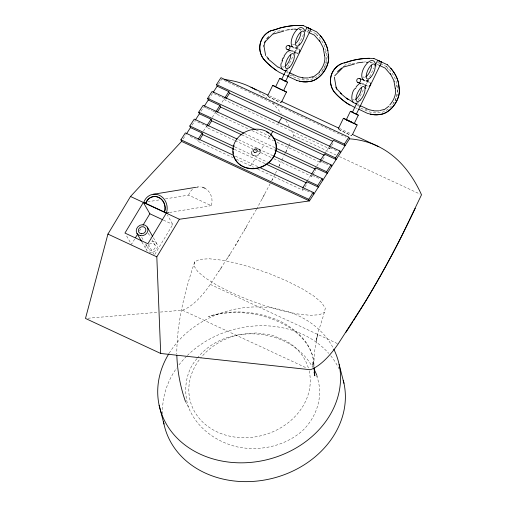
<?xml version="1.0" encoding="UTF-8"?>
<svg xmlns="http://www.w3.org/2000/svg" width="507" height="507" viewBox="0 0 507 507"><rect width="100%" height="100%" fill="white"/><g stroke="black" fill="none" stroke-linecap="round" stroke-linejoin="round"><path stroke-width="0.38" stroke-dasharray="2.54 1.9" d="M313.903 363.703C312.616 343.562 296.12 328.98 279.04 320.697C257.556 311.349 233.049 309.137 210.481 315.798L208.478 316.71L210.481 315.861C238.499 308.49 269.49 313.649 293.382 330.114C304.2 338.72 314.397 351.034 313.567 365.585L314.847 349.817L317.591 334.354L315.956 341.534C318.104 330.152 322.889 319.461 325.31 308.193L321.615 302.597L313.694 295.949L302.083 288.686L287.583 281.315L271.182 274.331L253.994 268.216L237.187 263.387L221.908 260.161L209.207 258.773L199.935 259.311L194.739 261.739C184.763 291.424 176.867 322.408 176.785 353.899M194.739 261.739L193.966 265.883L197.66 271.479L205.582 278.128L217.192 285.39L231.693 292.761L248.094 299.745L265.288 305.86L282.088 310.69L297.368 313.915L310.069 315.303L319.34 314.765L324.537 312.337M327.427 56.043L324.315 68.603L321.254 70.936M397.944 89.701L395.016 101.52L393.178 102.915M288.515 146.396L285.536 152.683M288.832 145.699L290.758 141.523M293.008 136.649L293.648 135.255A497.487 192.882 -65 0 0 290.638 129.006M286.867 149.901L285.422 152.949M281.917 160.25L283.882 156.143M285.207 153.38L284.541 154.774L285.124 153.558M278.983 166.258L279.832 164.502M287.577 67.279L293.452 55.193M295.182 51.638L295.873 50.218M298.572 44.673L303.623 34.28M358.272 100.196L363.804 88.82M369.603 76.899L373.989 67.894M275.447 173.356L277.05 170.111M278.793 166.607L281.265 161.619M271.847 180.435L272.512 179.117M271.79 180.524L274.477 175.289M264.743 194.023L262.087 199.023M270.237 183.578L256.929 208.459M256.555 209.131L232.878 249.659L210.291 284.402A64.44 24.982 -65 0 1 182.444 310.195L158.792 312.204M246.668 226.616L243.848 231.414M238.607 240.242L235.413 245.489M134.666 239.063L131.465 244.38L126.104 235.052M139.463 231.078L141.06 228.416M154.819 254.406L172.811 224.468L167.449 215.139M230.292 253.779L227.092 258.868M183.204 138.886L186.037 134.494M192.109 125.083L194.935 120.691M201.006 111.28L203.833 106.888M208.688 99.359L212.731 93.085L224.405 98.523L221.166 103.542M218.397 84.301L221.629 79.282L345.926 137.156M203.37 131.142L206.609 126.123L195.626 121.008M212.268 117.339L215.507 112.32L216.172 113.929L249.108 129.266M233.454 157.867L198.376 141.535L199.188 140.281M234.481 140.401L207.274 127.732L208.085 126.477M216.172 113.929L216.983 112.674M250.642 165.865L255.091 158.97M259.54 152.068L263.989 145.167M268.437 138.265L270.054 135.756M221.521 267.519L218.726 271.815M307.084 181.062L311.133 174.788L320.056 178.946M316.793 166.004L320.031 160.985L324.835 163.229M324.886 153.463L328.929 147.188L337.852 151.34M257.797 169.199L302.901 190.201L304.517 187.691M304.922 187.064L307.35 183.3M273.856 158.735L311.799 176.398L312.61 175.143M313.009 174.516L315.842 170.124M277.025 142.264L320.697 162.595L322.313 160.085M322.718 159.458L325.145 155.693M224.626 99.055L225.07 100.133L329.594 148.798L331.21 146.289M331.616 145.661L334.043 141.897M196.944 358.664C185.347 371.739 183.16 391.062 188.515 407.343C196.843 428.257 216.635 442.275 238.176 447.104C260.655 451.319 284.858 446.116 302.286 430.918C316.355 417.572 323.637 396.766 317.357 377.937M197.445 358.062C225.666 321.983 290.72 327.091 312.648 367.404M273.78 33.037L275.402 31.396L280.853 30.712M344.475 65.954L346.097 64.313L351.547 63.622M285.168 30.769L286.677 30.496M355.87 63.686L357.378 63.413M196.45 187.216L197.996 186.963M147.607 201.805L159.978 199.783M165.396 198.896L188.598 195.106L211.248 205.652A13.556 12.079 80.7 0 0 205.956 188.915M169.484 212.477L211.248 205.652M281.626 30.61L286.297 30.021M294.085 29.038L295.638 28.842M352.327 63.527L357.777 62.836M364.001 62.05L365.56 61.854M87.85 318.244L158.007 312.274M294.168 29.469L295.606 29.412M299.263 29.324L302.102 29.406M369.958 62.241L372.797 62.323M290.967 50.092L293.084 50.618M361.668 83.009L363.785 83.535M290.606 50.776L293.414 51.809M362.004 83.953L364.108 84.726M267.93 96.419L281.151 102.896L267.417 96.26M338.625 129.336L351.852 135.813L338.112 129.177M307.648 29.824L309.055 30.477M309.758 30.807L316.095 33.754L317.16 35.845M377.645 62.412L379.756 63.394M380.459 63.724L386.797 66.671L388.21 69.459M306.868 31.63L308.231 32.264M376.885 64.224L378.932 65.181A1.977 0.767 -65 0 1 379.318 62.602M286.759 71.436L288.179 72.095M357.454 104.353L358.874 105.012M286.677 72.425L288.084 73.078M291.595 74.713L293.699 75.695M357.372 105.342L360.185 106.647M365.103 108.942L367.207 109.924M289.491 74.89L297.476 78.604A32.809 15.33 37.8 0 0 309.086 79.631A16.756 10.501 -56.1 0 0 322.503 70.904A16.756 10.501 -56.1 0 0 326.476 54.997A32.917 23.151 30.2 0 0 315.5 33.462M360.857 108.111L368.177 111.521A32.809 15.33 37.8 0 0 379.781 112.548A16.756 10.501 -56.1 0 0 393.204 103.821A16.756 10.501 -56.1 0 0 397.177 87.914A32.917 23.151 30.2 0 0 386.195 66.379M285.276 75.106L287.298 76.05M355.299 107.706L357.321 108.65M269.528 95.855L280.244 100.842M339.532 128.448L351.674 134.102M293.648 135.255L335.799 154.876M339.367 156.543L420.088 194.124M256.029 129.893L270.313 136.541M204.524 107.205L206.583 108.168M207.268 108.485L212.072 110.722M212.763 111.046L214.822 112.003M325.519 163.546L328.954 165.143M251.966 130.597L273.444 140.597M244.437 133.468L275.149 147.765M241.795 134.83L274.724 150.167M238.556 139.704L272.848 155.668M235.197 140.731L253.094 149.064M253.811 149.4L255.959 150.402M256.675 150.731L270.992 157.398M234.823 146.935L267.683 162.234M234.329 149.299L265.11 163.634M235.375 156.162L258.234 166.809M190.157 136.408L197.027 139.609M306.355 190.512L302.235 188.591L302.901 190.201M307.039 190.828L311.843 193.066M236.319 159.204L253.5 167.202M163.488 220.12L172.811 224.468M210.291 284.402L337.44 343.6M182.444 310.195L306.735 368.063M153.361 237.688L156.79 243.645M148.215 233.15L150.503 237.124M152.024 239.773L155.066 245.071A3.847 3.422 -29.9 0 1 151.2 250.325A3.847 3.422 -29.9 0 1 148.627 244.982A3.847 3.422 -29.9 0 1 155.066 245.071M148.291 244.406L154.033 254.406M141.719 237.251L143.627 240.565M145.528 243.873L148.196 248.512M141.903 241.991L146.472 249.938M185.467 401.512L188.515 407.343M395.999 84.783L398.128 88.959M324.949 51.169L327.072 55.345M328.929 147.188L329.594 148.798M320.031 160.985L320.697 162.595M311.133 174.788L311.799 176.398M259.895 150.541L260.104 151.048M251.643 153.051L251.852 153.551M206.609 126.123L207.274 127.732M197.711 139.926L198.376 141.535M313.18 366.859L312.192 362.366L313.066 366.834M313.909 363.773L314.017 366.91M258.785 91.723A497.487 192.882 -65 0 1 266.72 97.712M272.183 102.826A497.487 192.882 -65 0 1 281.239 113.593M285.916 120.596A497.487 192.882 -65 0 1 289.237 126.344M151.758 241.262A6.046 5.374 -29.9 0 1 157.278 247.796A6.046 5.374 -29.9 0 1 148.576 251.802M147.379 251.016A6.046 5.374 -29.9 0 1 146.599 244.406M188.598 195.106A13.556 12.079 80.7 0 1 193.294 188.8M196.45 187.292A13.556 12.079 80.7 0 1 201.159 186.994M257.195 148.532A4.316 3.752 -22.5 0 1 259.914 153.355A4.316 3.752 -22.5 0 1 254.077 155.883A4.316 3.752 -22.5 0 1 252.372 150.617M254.793 148.171A4.316 3.752 -22.5 0 1 259.977 151.859A4.316 3.752 -22.5 0 1 253.868 155.376A4.316 3.752 -22.5 0 1 252.86 149.28M169.18 353.202A92.293 76.925 -14.4 0 1 254.07 306.944A92.293 76.925 -14.4 0 1 333.397 348.429M162.646 414.067A92.293 76.925 -14.4 0 1 176.639 368.063M178.984 364.882A92.293 76.925 -14.4 0 1 186.734 356.104M187.298 355.546A92.293 76.925 -14.4 0 1 328.739 353.392M330.735 355.749A92.293 76.925 -14.4 0 1 338.929 368.64M309.131 370.82A61.664 51.955 -16.2 0 1 309.587 373.013A60.916 51.327 -16.2 0 1 258.671 436.261A61.759 52.037 -16.2 0 1 189.51 397.653A60.916 51.327 -16.2 0 1 200.151 358.645M308.345 367.911A61.664 51.955 -16.2 0 0 285.536 340.622L271.657 335.07L256.263 332.953L240.419 334.411A60.916 51.327 -16.2 0 0 200.639 358.031M295.847 51.391A2.129 1.965 -68.4 0 1 296.76 49.464M307.996 31.852A1.977 0.767 -65 0 1 308.624 29.685M298.991 29.419A8.22 3.188 -65 0 1 300.885 31.092M294.96 44.039A8.22 3.188 -65 0 1 292.381 43.862M284.807 66.569A8.22 3.188 -65 0 1 282.228 66.392M289.719 52.012A8.22 3.188 -65 0 1 290.365 52.582M369.445 82.172A2.129 1.965 -68.4 0 1 369.869 82.464M368.101 86.171A2.129 1.965 -68.4 0 1 367.613 86.013M366.542 84.301A2.129 1.965 -68.4 0 1 367.455 82.381M364.603 77.413A8.22 3.188 -65 0 1 363.075 76.779M370.566 62.399A8.22 3.188 -65 0 1 371.213 62.969M354.45 99.942A8.22 3.188 -65 0 1 352.929 99.309M360.42 84.929A8.22 3.188 -65 0 1 361.066 85.499"/><path stroke-width="0.76" d="M342.694 63.419L342.7 63.28A18.651 18.436 61.7 0 0 334.176 91.843L336.401 94.334A33.95 15.869 37.8 0 0 346.965 103.238L354.621 107.389M275.098 29.729L279.604 28.119A34.197 15.248 -12.8 0 1 298.585 25.382L303.186 25.553L316.666 31.846L320.132 35.433A34.299 24.127 30.2 0 1 327.896 50.656M345.793 62.646L350.305 61.087A34.299 15.292 -12.8 0 1 364.039 58.584M281.353 62.792C279.496 66.69 283.083 72.78 287.494 69.827M263.805 46.175L265.37 40.94M233.233 155.167L185.372 132.885L180.923 139.786L181.588 141.396L130.527 196.482L107.928 234.088L85.487 318.447L160.7 353.468L310.309 369.73A64.44 24.982 -65 0 0 338.156 343.936L365.154 301.995A405.226 157.113 -65 0 0 398.717 241.947L408.984 221.382M281.993 60.479L282.938 58.102M415.271 208.282L409.491 220.33M267.747 95.582L272.728 85.36L275.434 86.558M283.85 90.652L286.442 92.033L275.605 86.798L279.706 78.382L282.177 79.504M282.887 79.992L281.696 79.371L286.189 70.118M305.309 30.819L306.995 27.353L310.911 29.26M284.402 80.727L285.612 81.278L310.911 29.273L306.995 27.365M281.049 89.53L283.521 90.652L287.621 82.235L284.231 80.493M281.486 102.218L286.442 92.033M338.442 128.499L343.423 118.277L351.845 122.301M349.697 121.458L346.3 119.715L350.4 111.299L351.966 111.99M356.541 103.745L352.397 112.275L354.082 113.156M367.245 81.747L367.917 80.366M375.668 64.427L377.696 60.27L381.613 62.177L356.313 114.195L354.602 113.41M356.827 114.354L358.316 115.152L354.222 123.569L350.736 121.965M352.511 134.456L357.137 124.95L354.551 123.569M354.818 88.744C350.92 92.508 349.678 106.312 358.196 102.744M135.464 237.732L137.46 234.405M143.063 225.089L149.857 213.777L143.348 202.451L124.95 233.055L147.905 243.74L166.302 213.136M160.7 353.468L156.815 256.853L179.415 219.246L309.454 200.924L349.494 138.817L348.829 137.207L220.963 77.679L216.514 84.574L217.18 86.184L228.853 91.621L229.519 93.231L332.611 141.225M233.613 148.969L202.825 134.634L202.16 133.024L190.486 127.593L189.821 125.983L194.27 119.082L237.13 139.038M241.795 134.83L211.723 120.831L211.058 119.221L199.384 113.79L198.719 112.18L203.168 105.279L255.313 129.558M324.429 155.364L220.621 107.034L219.956 105.424L208.282 99.987L207.617 98.377L212.065 91.475L339.931 151.01L340.596 152.62M186.443 133.867L190.486 127.593M195.341 120.064L199.384 113.79M204.239 106.261L208.282 99.987M213.136 92.458L217.18 86.184M198.117 139.298L202.16 133.024M207.014 125.495L211.058 119.221M215.912 111.698L219.956 105.424M224.81 97.895L228.853 91.621M199.593 139.653L202.825 134.634M208.491 125.85L211.723 120.831M217.389 112.047L220.621 107.034M225.881 98.878L229.519 93.231M270.459 135.128L272.886 131.364M278.14 123.207L281.784 117.561M302.635 187.964L306.684 181.69L318.352 187.127L317.686 185.518L268.399 162.57M311.532 174.161L315.582 167.887L327.249 173.324L326.584 171.715L275.865 148.101M320.43 160.358L324.48 154.09L336.147 159.521L335.482 157.911L207.617 98.377M329.335 146.561L333.378 140.287L345.045 145.718L344.38 144.108L216.514 84.574M181.588 141.396L309.454 200.924L308.788 199.314L313.237 192.419L259.66 167.475M317.686 185.518L322.135 178.616L273.558 155.998M326.584 171.715L331.033 164.813L273.172 137.872M335.482 157.911L339.931 151.01M344.38 144.108L348.829 137.207M352.84 321.692L345.926 332.345M353.442 320.76L360.724 309.156A411.114 159.394 -65 0 0 402.64 234.158L421.513 194.789A497.487 192.882 -65 0 0 349.494 138.817M287.608 82.254L279.687 78.401M346.3 119.715L348.791 120.812M358.303 115.171L350.388 111.318M357.137 124.95L343.397 118.315M284.123 55.827L286.886 52.177L289.972 50.231M319.08 72.038C322.699 67.767 325.076 63.064 324.905 57.399L323.276 48.317M389.775 104.955C393.4 100.684 395.777 95.981 395.599 90.316L393.977 81.234M356.168 86.722L358.969 83.972L360.667 83.148M266.809 38.697L268.685 36.719M337.504 71.614L341.591 68.046M264.584 42.341L273.235 33.582M334.74 75.803L343.936 66.499M312.68 77.463L319.416 72.33M383.989 109.911L388.888 106.185M298.021 47.043L295.321 48M368.716 79.96L366.022 80.917M312.901 76.696L308.928 77.66M383.596 109.613L379.629 110.577M274.477 29.881L271.999 30.502L279.604 28.17A34.299 15.292 -12.8 0 1 293.338 25.667M273.362 33.988L283.679 31.13M343.321 63.071L350.299 61.03A34.197 15.248 -12.8 0 1 369.286 58.299L373.938 58.514M343.936 63.109L345.172 62.798M344.063 66.905L354.374 64.047M153.139 194.295L195.677 187.343M166.391 212.984A13.556 12.079 80.7 0 0 159.382 195.265A13.556 12.079 80.7 0 0 143.741 202.439L166.391 212.984L168.711 212.604M287.076 29.919L289.415 29.628M290.967 29.431L293.306 29.133M357.777 62.836L363.227 62.152M349.893 105.19L346.934 103.257A33.868 15.831 37.8 0 1 336.394 94.372L334.157 91.862A18.702 18.486 61.7 0 1 342.7 63.223M295.606 29.412L297.051 29.355M366.308 62.329L367.752 62.272M302.571 77.97L308.11 77.945M374.065 110.881L378.805 110.862M288.483 76.272A1.977 0.767 -65 0 1 288.23 76.386L287.976 76.361A1.977 0.767 -65 0 1 287.723 75.987M358.924 109.303L367.493 113.384L370.363 114.132A33.95 15.869 37.8 0 0 379.661 114.474L382.088 114.151A18.651 11.686 -56.1 0 0 399.37 89.669L398.597 83.573A34.299 24.127 30.2 0 0 390.834 68.35L387.329 64.725M303.243 25.597L298.642 25.426A34.299 15.292 -12.8 0 0 294.016 25.616M287.742 75.663A1.977 0.767 -65 0 0 288.014 76.38L296.868 80.474M303.04 77.837L298.167 76.747L289.636 72.774M373.741 110.748L368.862 109.664L360.338 105.69M296.791 80.467L299.669 81.215A33.95 15.869 37.8 0 0 308.966 81.557L311.387 81.234A18.651 11.686 -56.1 0 0 328.675 56.752L327.845 50.573A34.197 24.057 30.2 0 0 320.101 35.401M293.648 47.766L294.155 47.918M364.856 80.835C354.418 76.018 373.475 48.97 375.921 66.119M288.914 45.636A2.129 1.958 -69.8 0 1 289.079 49.274A2.129 1.958 -69.8 0 1 286.03 47.772A2.129 1.958 -69.8 0 1 288.914 45.636L293.128 47.189M295.936 48.222L298.046 48.995M287.101 49.483L290.606 50.776M294.111 52.069L296.215 52.842M359.615 78.553A2.129 1.958 -69.8 0 1 359.78 82.191A2.129 1.958 -69.8 0 1 356.725 80.689A2.129 1.958 -69.8 0 1 359.615 78.553L363.823 80.106M366.637 81.139L368.741 81.912M357.796 82.4L361.301 83.693M364.812 84.98L366.91 85.759M381.613 62.19L377.69 60.282M281.696 79.358L282.095 79.529M373.887 58.47L387.361 64.763M308.915 32.581L314.365 35.116L319.702 41.301M379.61 65.498L385.06 68.033L390.396 74.218M282.494 69.446L278.451 67.076M284.623 70.441L286.049 71.1M353.189 102.363L346.515 98.079M355.325 103.358L356.744 104.017M284.598 74.789L279.199 72.273L276.239 70.34A33.868 15.831 37.8 0 1 265.7 61.455L263.463 58.945A18.702 18.486 61.7 0 1 272.005 30.312A18.651 18.436 61.7 0 0 263.482 58.926L265.706 61.417A33.95 15.869 37.8 0 0 276.271 70.321M250.959 87.21L268.102 95.189M280.96 101.178L338.822 128.119M352.39 134.437L378.824 146.738M198.719 112.18L243.721 133.132M275.44 150.497L315.531 169.167M189.821 125.983L234.107 146.605M265.826 163.97L306.634 182.964M180.923 139.786L308.788 199.314M130.527 196.482L179.415 219.246M149.857 213.777L162.772 219.791M107.928 234.088L156.815 256.853M283.083 80.144L284.123 80.651M349.456 121.059L351.262 121.934M280.384 89.289L272.703 85.398M284.421 80.645L285.618 81.266M340.241 93.066L348.119 99.676M267.728 58.622L278.026 67.266M341.553 93.89L337.351 89.511L335.926 87.147M266.657 56.594L268.577 58.749M292.349 46.72C287.279 40.737 300.1 18.803 305.144 31.472M293.946 51.372L294.998 54.002M147.271 227.092L152.601 236.363M136.953 233.385L141.523 241.332M316.742 374.965L313.643 368.164M390.333 73.635L394.231 81.297M319.283 40.021L323.884 49.078M364.977 84.682L365.648 86.463M331.033 164.813L331.698 166.423M322.135 178.616L322.801 180.226M313.237 192.419L313.903 194.023M185.467 401.512C180.321 386.74 177.355 371.054 176.835 355.401M339.126 364.482L343.968 383.298M159.135 405.251L163.97 424.067M316.894 375.706L317.205 377.195M314.08 372.049L314.803 375.769L314.042 367.695M334.335 77.108L336.477 89.251M263.906 45.712L265.643 55.58M395.207 88.041L395.264 88.37M328.2 54.243L328.618 56.67A18.702 11.718 -56.1 0 1 311.285 81.215L308.852 81.545A33.868 15.831 37.8 0 1 299.574 81.202M324.512 55.124L324.569 55.453M365.693 86.919L365.775 88.655M223.993 79.498A497.487 192.882 -65 0 1 256.225 90.107M202.413 187.26A13.556 12.079 80.7 0 1 205.398 188.553M270.402 134.482A21.978 19.089 -22.5 0 1 264.946 165.428A21.978 19.089 -22.5 0 1 233.714 155.617M233.29 153.507A21.978 19.089 -22.5 0 1 233.131 151.34M233.176 149.895A21.978 19.089 -22.5 0 1 233.347 148.431M233.632 146.967A21.978 19.089 -22.5 0 1 234.038 145.528M266.707 131.997A21.978 19.089 -22.5 0 1 268.647 133.138M333.745 349.127A92.293 76.925 -14.4 0 1 244.159 462.79A92.293 76.925 -14.4 0 1 168.768 353.873M343.252 380.307A92.293 76.925 -14.4 0 1 270.459 478.836A92.293 76.925 -14.4 0 1 163.527 421.799M299.174 49.547A2.129 1.965 -68.4 0 1 299.504 49.946M299.726 50.434A2.129 1.965 -68.4 0 1 298.902 52.886M297.92 53.273A2.129 1.965 -68.4 0 1 296.918 53.096M289.421 72.767A1.977 0.767 -65 0 0 289.167 72.881A1.977 0.767 -65 0 1 289.383 72.748M310.145 29.089A1.977 0.767 -65 0 0 310.056 28.829L309.91 28.677A1.977 0.767 -65 0 0 309.454 28.753M288.445 76.253A1.977 0.767 -65 0 1 288.191 76.367M300.949 32.537A8.22 3.188 -65 0 1 296.113 43.108M290.803 55.067A8.22 3.188 -65 0 1 285.961 65.637M282.031 62.165A8.22 3.188 -65 0 1 282.564 60.244M283.35 58.267A8.22 3.188 -65 0 1 284.338 56.372M370.205 82.863A2.129 1.965 -68.4 0 1 370.421 83.351M370.516 83.883A2.129 1.965 -68.4 0 1 369.128 86.063M359.59 106.033A1.977 0.767 -65 0 1 360.585 106.064M380.839 62.006A1.977 0.767 -65 0 0 380.757 61.746L380.605 61.594A1.977 0.767 -65 0 0 380.402 61.569M370.268 114.119A33.868 15.831 37.8 0 0 379.547 114.462L381.986 114.132A18.702 11.718 -56.1 0 0 399.32 89.587L398.54 83.49A34.197 24.057 30.2 0 0 390.802 68.318M364.71 58.533A34.299 15.292 -12.8 0 1 369.343 58.343M371.65 65.454A8.22 3.188 -65 0 1 365.655 76.956M361.497 87.984A8.22 3.188 -65 0 1 355.508 99.486M355.394 88.7A8.22 3.188 -65 0 1 356.155 87.61M145.705 203.326L145.667 203.332A11.249 10.026 80.7 0 1 158.647 197.381A11.249 10.026 80.7 0 1 164.502 212.078L164.464 212.084A11.249 10.026 80.7 0 0 158.647 197.381A11.249 10.026 80.7 0 0 145.705 203.326M140.464 235.692A6.046 5.374 -29.9 0 0 147.829 228.378A6.046 5.374 -29.9 0 0 138.043 226.635A6.046 5.374 -29.9 0 0 140.464 235.692M141.681 233.765A3.847 3.422 -29.9 0 0 145.553 228.518A3.847 3.422 -29.9 0 0 139.108 228.423A3.847 3.422 -29.9 0 0 141.681 233.765M254.825 152.461A1.889 1.641 -22.5 0 0 257.169 150.262A1.889 1.641 -22.5 0 0 254.083 149.711A1.889 1.641 -22.5 0 0 254.825 152.461M248.31 168.153A22.137 19.228 -22.5 0 0 275.681 142.41A22.137 19.228 -22.5 0 0 239.627 135.933A22.137 19.228 -22.5 0 0 248.31 168.153M289.89 73.147A1.977 0.767 -65 0 0 289.795 72.907A1.977 0.767 -65 0 1 289.852 73.135M299.662 44.755A8.22 3.188 -65 0 0 304.061 31.707A8.22 3.188 -65 0 0 296.259 39.362A8.22 3.188 -65 0 0 299.662 44.755M289.51 67.285A8.22 3.188 -65 0 0 293.914 54.236A8.22 3.188 -65 0 0 286.113 61.892A8.22 3.188 -65 0 0 289.51 67.285M370.357 77.672A8.22 3.188 -65 0 0 374.762 64.617A8.22 3.188 -65 0 0 366.96 72.279A8.22 3.188 -65 0 0 370.357 77.672M360.204 100.202A8.22 3.188 -65 0 0 364.609 87.153A8.22 3.188 -65 0 0 356.808 94.809A8.22 3.188 -65 0 0 360.204 100.202"/></g></svg>
